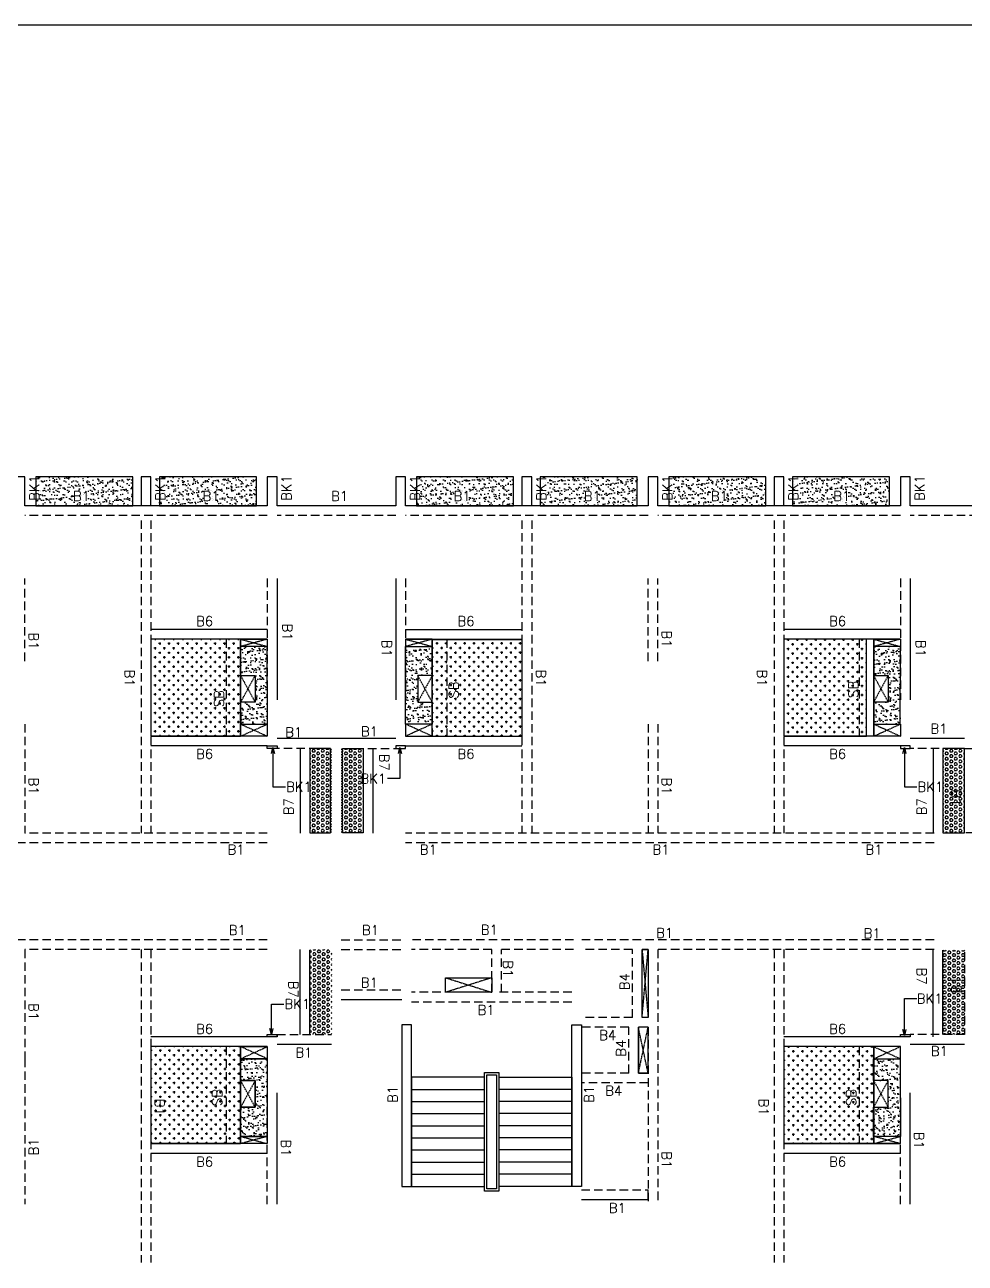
# Model space of a CAD drawing. Header units: millimetres. Extents: x 1078357 to 1340092, y -4684019 to -4550360.
# Drawn here: x 1119075 to 1138463, y -4639094 to -4613562 of the extents above; entities that cross this region are included whole.
import ezdxf

# ---------------------------------------------------------------- set-up
doc = ezdxf.new("R2010")
doc.units = ezdxf.units.MM
for name, pattern in [('CONTINOUS', [0]), ('HIDDEN', [0.375, 0.25, -0.125]), ('New Retail block$0$CONTINOUS', [0])]:
    doc.linetypes.add(name, pattern=pattern)
doc.layers.get('0').update_dxf_attribs({"lineweight": 0})
doc.layers.add('Beam-Slab-boundary', color=3, linetype='Continuous', lineweight=30)
doc.layers.add('HATCH', color=8, linetype='Continuous', lineweight=30)
for name, color, linetype in [('DROP SLAB', 8, 'Continuous'), ('S-BEAM', 3, 'Continuous'), ('S-BEAM-IDEN', 6, 'Continuous'), ('S-CUTOUT', 8, 'Continuous'), ('S-SLAB-PROJECTION', 2, 'New Retail block$0$CONTINOUS'), ('S-SLAB-STOP', 8, 'New Retail block$0$CONTINOUS'), ('S-STAIR', 21, 'Continuous')]:
    doc.layers.add(name, color=color, linetype=linetype)
doc.styles.add('Roman', font='romans')
doc.styles.add('ROMANS', font='romans.shx', dxfattribs={"width": 0.85})
doc.dimstyles.new('HARESH', dxfattribs={"dimtxt": 150, "dimasz": 75, "dimexe": 0, "dimexo": 0, "dimgap": 25, "dimtad": 1, "dimdec": 0, "dimdsep": 46, "dimtxsty": 'Roman', "dimblk": 'OBLIQUE', "dimcen": 225, "dimdle": 25, "dimclrd": 2, "dimclre": 2, "dimclrt": 7, "dimadec": 8, "dimazin": 1, "dimtfac": 1, "dimtdec": 0, "dimtmove": 0, "dimatfit": 0, "dimfxl": 1, "dimlwd": -1, "dimlwe": -1, "dimarcsym": 0})
pattern_1 = [(180, (1116375.597, -4441473.584), (-7e-15, -54.992613), [31.75, -63.5]), (300, (1116375.597, -4441473.584), (47.625, 27.496307), [31.75, -63.5]), (240, (1116343.847, -4441473.584), (47.625, -27.496307), [31.75, -63.5])]
pattern_2 = [(180.03079016, (-3247966.01, 14098247.01), (-95.1987999, -95.3011726), [47.625, -142.875]), (270.03079016, (-3247989.84, 14098270.81), (95.3011726, -95.1987999), [47.625, -142.875])]

# ---------------------------------------------------------------- blocks, each defined once
blk = doc.blocks.new('_Oblique')
at = {"color": 0, "linetype": 'ByBlock', "lineweight": -2}
blk.add_line((-0.5, -0.5), (0.5, 0.5), dxfattribs=at)

msp = doc.modelspace()

# ---------------------------------------------------------------- hatches: boundary and pattern name
at = {"layer": 'DROP SLAB'}
h = msp.add_hatch(dxfattribs=at)
h.set_pattern_fill('CROSS', color=8, scale=15, angle=179.96921)
h.set_pattern_definition(pattern_2)
h.paths.add_polyline_path([(1123525.4, -4626228.8), (1121675.4, -4626228.8), (1121675.4, -4628228.6), (1123525.4, -4628228.6)])
h = msp.add_hatch(dxfattribs=at)
h.set_pattern_fill('CROSS', color=8, scale=15, angle=0.03079)
h.set_pattern_definition(pattern_2)
h.paths.add_polyline_path([(1127475.4, -4626231.4), (1129325.4, -4626231.4), (1129325.4, -4628231.2), (1127475.4, -4628231.2)])
h = msp.add_hatch(dxfattribs=at)
h.set_pattern_fill('CROSS', color=8, scale=15, angle=0.03079)
h.set_pattern_definition([(180.03079016, (-2150741.29, 9414227.82), (-95.1987999, -95.3011726), [47.625, -142.875]), (270.03079016, (-2150765.12, 9414251.62), (95.3011726, -95.1987999), [47.625, -142.875])])
h.paths.add_polyline_path([(1136425.4, -4626228.9), (1134725.4, -4626228.9), (1134725.4, -4628228.7), (1136425.4, -4628228.7)])
h = msp.add_hatch(dxfattribs=at)
h.set_pattern_fill('CROSS', color=8, scale=15, angle=0.03079)
h.set_pattern_definition([(180.03079016, (-12025763.74, 51570400.51), (-95.19879988, -95.30117261), [47.625, -142.875]), (270.03079016, (-12025787.56, 51570424.305), (95.30117261, -95.19879988), [47.625, -142.875])])
h.paths.add_polyline_path([(1123525.4, -4634628.6), (1121675.4, -4634628.6), (1121675.4, -4636628.4), (1123525.4, -4636628.4)])
h = msp.add_hatch(dxfattribs=at)
h.set_pattern_fill('CROSS', color=8, scale=15, angle=0.03079)
h.set_pattern_definition([(180.03079016, (-10928539.02, 46886381.32), (-95.19879988, -95.30117261), [47.625, -142.875]), (270.03079016, (-10928562.85, 46886405.12), (95.30117261, -95.19879988), [47.625, -142.875])])
h.paths.add_polyline_path([(1136575.4, -4634628.5), (1134725.4, -4634628.5), (1134725.4, -4636628.3), (1136575.4, -4636628.3)])
at = {"layer": 'HATCH'}
h = msp.add_hatch(dxfattribs=at)
h.set_pattern_fill('AR-SAND', color=8, scale=3, angle=179.97015)
h.set_pattern_definition([(37.4701541, (-1718708.12, 9364091.66), (-4.7236114, 146.8264517), [0, -115.824, 0, -129.54, 0, -123.825]), (7.4701541, (-1718708.12, 9364091.66), (134.9689868, 214.9772528), [0, -62.484, 0, -104.394, 0, -40.005]), (327.4701541, (-1718801.84, 9364091.71), (237.2979035, 0.3075449), [0, -38.1, 0, -137.16, 0, -179.07]), (317.4701541, (-1718801.84, 9364091.7), (229.1017424, 66.759465), [0, -19.05, 0, -89.916, 0, -102.87])])
h.paths.add_polyline_path([(1121300.4, -4622878.6), (1119300.4, -4622878.6), (1119300.4, -4623478.6), (1121300.4, -4623478.6)])
h = msp.add_hatch(dxfattribs=at)
h.set_pattern_fill('AR-SAND', color=8, scale=3, angle=179.97015)
h.set_pattern_definition([(37.4701541, (-1721258.12, 9364091.66), (-4.7236114, 146.8264517), [0, -115.824, 0, -129.54, 0, -123.825]), (7.4701541, (-1721258.12, 9364091.66), (134.9689868, 214.9772528), [0, -62.484, 0, -104.394, 0, -40.005]), (327.4701541, (-1721351.84, 9364091.71), (237.2979035, 0.3075449), [0, -38.1, 0, -137.16, 0, -179.07]), (317.4701541, (-1721351.84, 9364091.7), (229.1017424, 66.759465), [0, -19.05, 0, -89.916, 0, -102.87])])
h.paths.add_polyline_path([(1123850.4, -4622878.6), (1121850.4, -4622878.6), (1121850.4, -4623478.6), (1123850.4, -4623478.6)])
h = msp.add_hatch(dxfattribs=at)
h.set_pattern_fill('AR-SAND', color=8, scale=3, angle=179.97015)
h.set_pattern_definition([(37.4701541, (-1726558.12, 9364091.66), (-4.7236114, 146.8264517), [0, -115.824, 0, -129.54, 0, -123.825]), (7.4701541, (-1726558.12, 9364091.66), (134.9689868, 214.9772528), [0, -62.484, 0, -104.394, 0, -40.005]), (327.4701541, (-1726651.84, 9364091.71), (237.2979035, 0.3075449), [0, -38.1, 0, -137.16, 0, -179.07]), (317.4701541, (-1726651.84, 9364091.7), (229.1017424, 66.759465), [0, -19.05, 0, -89.916, 0, -102.87])])
h.paths.add_polyline_path([(1129150.4, -4622878.6), (1127150.4, -4622878.6), (1127150.4, -4623478.6), (1129150.4, -4623478.6)])
h = msp.add_hatch(dxfattribs=at)
h.set_pattern_fill('AR-SAND', color=8, scale=3, angle=179.97015)
h.set_pattern_definition([(37.4701541, (-1729108.12, 9364091.66), (-4.7236114, 146.8264517), [0, -115.824, 0, -129.54, 0, -123.825]), (7.4701541, (-1729108.12, 9364091.66), (134.9689868, 214.9772528), [0, -62.484, 0, -104.394, 0, -40.005]), (327.4701541, (-1729201.84, 9364091.71), (237.2979035, 0.3075449), [0, -38.1, 0, -137.16, 0, -179.07]), (317.4701541, (-1729201.84, 9364091.7), (229.1017424, 66.759465), [0, -19.05, 0, -89.916, 0, -102.87])])
h.paths.add_polyline_path([(1131700.4, -4622878.6), (1129700.4, -4622878.6), (1129700.4, -4623478.6), (1131700.4, -4623478.6)])
h = msp.add_hatch(dxfattribs=at)
h.set_pattern_fill('AR-SAND', color=8, scale=3, angle=179.97015)
h.set_pattern_definition([(37.4701541, (-1731758.12, 9364091.66), (-4.7236114, 146.8264517), [0, -115.824, 0, -129.54, 0, -123.825]), (7.4701541, (-1731758.12, 9364091.66), (134.9689868, 214.9772528), [0, -62.484, 0, -104.394, 0, -40.005]), (327.4701541, (-1731851.84, 9364091.71), (237.2979035, 0.3075449), [0, -38.1, 0, -137.16, 0, -179.07]), (317.4701541, (-1731851.84, 9364091.7), (229.1017424, 66.759465), [0, -19.05, 0, -89.916, 0, -102.87])])
h.paths.add_polyline_path([(1134350.4, -4622878.6), (1132350.4, -4622878.6), (1132350.4, -4623478.6), (1134350.4, -4623478.6)])
h = msp.add_hatch(dxfattribs=at)
h.set_pattern_fill('AR-SAND', color=8, scale=3, angle=179.97015)
h.set_pattern_definition([(37.4701541, (-1734308.12, 9364091.66), (-4.7236114, 146.8264517), [0, -115.824, 0, -129.54, 0, -123.825]), (7.4701541, (-1734308.12, 9364091.66), (134.9689868, 214.9772528), [0, -62.484, 0, -104.394, 0, -40.005]), (327.4701541, (-1734401.84, 9364091.71), (237.2979035, 0.3075449), [0, -38.1, 0, -137.16, 0, -179.07]), (317.4701541, (-1734401.84, 9364091.7), (229.1017424, 66.759465), [0, -19.05, 0, -89.916, 0, -102.87])])
h.paths.add_polyline_path([(1136900.4, -4622878.6), (1134900.4, -4622878.6), (1134900.4, -4623478.6), (1136900.4, -4623478.6)])
h = msp.add_hatch(dxfattribs=at)
h.set_pattern_fill('AR-SAND', color=8, scale=3, angle=0.02985)
h.set_pattern_definition([(37.47015413, (-3907972.55, 18732166.91), (-4.72361136, 146.8264517), [0, -115.824, 0, -129.54, 0, -123.825]), (7.4701541, (-3907972.55, 18732166.91), (134.9689868, 214.9772528), [0, -62.484, 0, -104.394, 0, -40.005]), (327.4701541, (-3908066.28, 18732166.96), (237.2979035, 0.3075449), [0, -38.1, 0, -137.16, 0, -179.07]), (317.4701541, (-3908066.28, 18732166.96), (229.1017424, 66.759465), [0, -19.05, 0, -89.916, 0, -102.87])])
h.paths.add_polyline_path([(1124075.4, -4626378.6), (1123525.4, -4626378.6), (1123525.5, -4626978.6), (1123825.5, -4626978.6), (1123825.5, -4627528.6), (1123525.4, -4627528.6), (1123532.9, -4627978.6), (1124079.2, -4627978.6)])
h = msp.add_hatch(dxfattribs=at)
h.set_pattern_fill('AR-SAND', color=8, scale=3, angle=179.97015)
h.set_pattern_definition([(37.47015413, (-3907957.55, 18732130.03), (-4.72361136, 146.8264517), [0, -115.824, 0, -129.54, 0, -123.825]), (7.4701541, (-3907957.55, 18732130.03), (134.9689868, 214.9772528), [0, -62.484, 0, -104.394, 0, -40.005]), (327.4701541, (-3908051.28, 18732130.08), (237.2979035, 0.3075449), [0, -38.1, 0, -137.16, 0, -179.07]), (317.4701541, (-3908051.28, 18732130.08), (229.1017424, 66.759465), [0, -19.05, 0, -89.916, 0, -102.87])])
h.paths.add_polyline_path([(1126925.4, -4626378.6), (1127475.4, -4626378.6), (1127475.4, -4626978.6), (1127175.4, -4626978.6), (1127175.4, -4627528.6), (1127475.4, -4627528.5), (1127475.4, -4627978.6), (1126925.4, -4627978.6)])
h = msp.add_hatch(dxfattribs=at)
h.set_pattern_fill('AR-SAND', color=8, scale=3, angle=0.02985)
h.set_pattern_definition([(37.47015413, (-3894908.16, 18732130.03), (-4.72361136, 146.8264517), [0, -115.824, 0, -129.54, 0, -123.825]), (7.4701541, (-3894908.16, 18732130.03), (134.9689868, 214.9772528), [0, -62.484, 0, -104.394, 0, -40.005]), (327.4701541, (-3895001.89, 18732130.08), (237.2979035, 0.3075449), [0, -38.1, 0, -137.16, 0, -179.07]), (317.4701541, (-3895001.89, 18732130.08), (229.1017424, 66.759465), [0, -19.05, 0, -89.916, 0, -102.87])])
h.paths.add_polyline_path([(1137124.9, -4626378.6), (1136574.9, -4626378.6), (1136574.9, -4626978.6), (1136874.8, -4626978.6), (1136874.8, -4627528.6), (1136574.9, -4627528.5), (1136574.9, -4627978.6), (1137124.8, -4627978.6)])
at = {"layer": 'HATCH', "ltscale": 1000}
h = msp.add_hatch(dxfattribs=at)
h.set_pattern_fill('HEX', color=8, scale=10, angle=180)
h.set_pattern_definition(pattern_1)
h.paths.add_polyline_path([(1125400.4, -4630217.9), (1124950.4, -4630217.9), (1124950.4, -4628478.6), (1125400.4, -4628478.6)])
h = msp.add_hatch(dxfattribs=at)
h.set_pattern_fill('HEX', color=8, scale=10, angle=180)
h.set_pattern_definition(pattern_1)
h.paths.add_polyline_path([(1125600.8, -4630217.9), (1126050.8, -4630217.9), (1126050.8, -4628478.6), (1125600.8, -4628478.6)])
h = msp.add_hatch(dxfattribs=at)
h.set_pattern_fill('HEX', color=8, scale=10, angle=180)
h.set_pattern_definition(pattern_1)
h.paths.add_polyline_path([(1138450.6, -4630218), (1138000.6, -4630218), (1138000.6, -4628483.6), (1138450.6, -4628483.6)])
h = msp.add_hatch(dxfattribs=at)
h.set_pattern_fill('HEX', color=8, scale=10, angle=180)
h.set_pattern_definition([(180, (-1078073.835, 4926564.79), (-7e-15, -54.99261315), [31.75, -63.5]), (300, (-1078073.835, 4926564.79), (47.625, 27.49630658), [31.75, -63.5]), (240, (-1078105.585, 4926564.79), (47.625, -27.49630658), [31.75, -63.5])])
h.paths.add_polyline_path([(1125400.2, -4634378.6), (1124950.2, -4634378.6), (1124950.6, -4632628.6), (1125400.6, -4632628.6)])
h = msp.add_hatch(dxfattribs=at)
h.set_pattern_fill('HEX', color=8, scale=10, angle=180)
h.set_pattern_definition([(180, (19150.88, 242545.603), (-7e-15, -54.99261315), [31.75, -63.5]), (300, (19150.88, 242545.603), (47.625, 27.4963066), [31.75, -63.5]), (240, (19119.13, 242545.603), (47.625, -27.4963066), [31.75, -63.5])])
h.paths.add_polyline_path([(1138450.6, -4632639.2), (1138000.6, -4632639.2), (1138000.2, -4634378.6), (1138450.2, -4634378.6)])
at = {"layer": 'HATCH'}
h = msp.add_hatch(dxfattribs=at)
h.set_pattern_fill('AR-SAND', color=8, scale=3, angle=359.97015)
h.set_pattern_definition([(37.47015413, (-3898307.76, 18732130.03), (-4.72361136, 146.8264517), [0, -115.824, 0, -129.54, 0, -123.825]), (7.4701541, (-3898307.76, 18732130.03), (134.9689868, 214.9772528), [0, -62.484, 0, -104.394, 0, -40.005]), (327.4701541, (-3898401.49, 18732130.08), (237.2979035, 0.3075449), [0, -38.1, 0, -137.16, 0, -179.07]), (317.4701541, (-3898401.49, 18732130.08), (229.1017424, 66.759465), [0, -19.05, 0, -89.916, 0, -102.87])])
h.paths.add_polyline_path([(1124075.4, -4636478.6), (1123525.4, -4636478.6), (1123525.4, -4635878.5), (1123825.4, -4635878.5), (1123825.4, -4635328.6), (1123525.4, -4635328.6), (1123525.4, -4634878.6), (1124075.4, -4634878.6)])
h = msp.add_hatch(dxfattribs=at)
h.set_pattern_fill('AR-SAND', color=8, scale=3, angle=359.97015)
h.set_pattern_definition([(37.47015413, (-5055218.41, 23640096.94), (-4.72361136, 146.8264517), [0, -115.824, 0, -129.54, 0, -123.825]), (7.4701541, (-5055218.41, 23640096.94), (134.9689868, 214.9772528), [0, -62.484, 0, -104.394, 0, -40.005]), (327.47015413, (-5055312.14, 23640096.99), (237.29790347, 0.3075449), [0, -38.1, 0, -137.16, 0, -179.07]), (317.4701541, (-5055312.14, 23640097), (229.1017424, 66.759465), [0, -19.05, 0, -89.916, 0, -102.87])])
h.paths.add_polyline_path([(1137124.9, -4636478.6), (1136574.9, -4636478.6), (1136574.9, -4635878.5), (1136874.8, -4635878.5), (1136874.8, -4635328.6), (1136574.9, -4635328.6), (1136574.9, -4634878.6), (1137124.8, -4634878.6)])

# ---------------------------------------------------------------- linework, layer by layer
at = {"layer": 'Beam-Slab-boundary', "ltscale": 700, "elevation": 0}
msp.add_lwpolyline([(1107925.5, -4613561.6), (1209312.4, -4613561.6), (1209312.4, -4653484.2), (1107925.5, -4653484.2)], close=True, dxfattribs=at)
at = {"layer": 'S-BEAM', "linetype": 'CONTINOUS', "ltscale": 700}
for p, q in [((1119075.4, -4622878.6, 0), (1118875.4, -4622878.6, 0)), ((1119075.4, -4623478.6, 0), (1119075.4, -4622878.6, 0)), ((1121675.4, -4622878.6, 0), (1121475.4, -4622878.6, 0)), ((1121475.4, -4622878.6, 0), (1121475.4, -4623478.6, 0)), ((1121675.4, -4623478.6, 0), (1121675.4, -4622878.6, 0)), ((1124275.4, -4622878.5, 0), (1124075.4, -4622878.5, 0)), ((1124075.4, -4622878.5, 0), (1124075.4, -4623478.5, 0)), ((1124275.4, -4623478.5, 0), (1124275.4, -4622878.5, 0)), ((1126925.4, -4622878.6, 0), (1126725.4, -4622878.6, 0)), ((1126725.4, -4622878.6, 0), (1126725.4, -4623478.6, 0)), ((1126925.4, -4623478.6, 0), (1126925.4, -4622878.6, 0)), ((1129525.4, -4622878.6, 0), (1129325.4, -4622878.6, 0)), ((1129325.4, -4622878.6, 0), (1129325.4, -4623478.6, 0)), ((1129525.4, -4623478.6, 0), (1129525.4, -4622878.6, 0)), ((1132125.4, -4622878.5, 0), (1131925.4, -4622878.5, 0)), ((1131925.4, -4622878.5, 0), (1131925.4, -4623478.5, 0)), ((1132125.4, -4623478.5, 0), (1132125.4, -4622878.5, 0)), ((1134725.4, -4622878.6, 0), (1134525.4, -4622878.6, 0)), ((1134525.4, -4622878.6, 0), (1134525.4, -4623478.6, 0)), ((1134725.4, -4623478.6, 0), (1134725.4, -4622878.6, 0)), ((1137325.4, -4622878.5, 0), (1137125.4, -4622878.5, 0)), ((1137125.4, -4622878.5, 0), (1137125.4, -4623478.5, 0)), ((1137325.4, -4623478.5, 0), (1137325.4, -4622878.5, 0)), ((1124075.4, -4623478.6, 0), (1119075.4, -4623478.6, 0)), ((1126725.3, -4623478.5, 50), (1124275.6, -4623478.5, 0)), ((1131925.4, -4623478.6, 0), (1126925.4, -4623478.6, 0)), ((1137125.4, -4623478.6, 0), (1132125.4, -4623478.6, 0)), ((1139775.6, -4623478.6, 0), (1137326, -4623478.6, -50)), ((1124275.4, -4624978.5, 0), (1124275.4, -4627478.6, 0)), ((1126725.4, -4624978.5, 0), (1126725.4, -4627478.6, 0)), ((1137325.4, -4624978.5, 0), (1137325.4, -4627478.6, 0)), ((1126725.4, -4628278.6, 0), (1124275.4, -4628278.6, 0)), ((1124950.3, -4628278.6, 0), (1124275.4, -4628278.6, 0)), ((1138450.4, -4628278.6, 0), (1137325.4, -4628278.6, 0)), ((1124275.4, -4634578.6, 0), (1125400.6, -4634578.6, 0)), ((1137325.4, -4634578.4, 0), (1138450.6, -4634578.6, 0)), ((1124275.4, -4637878.6, 0), (1124275.4, -4635578.5, 0)), ((1137325.4, -4637878.6, 0), (1137325.4, -4635578.5, 0)), ((1131925.4, -4637778.5, 0), (1131925.4, -4637578.5, 0)), ((1130550.4, -4637778.5, 0), (1131925.4, -4637778.5, 0))]:
    msp.add_line(p, q, dxfattribs=at)
at = {"layer": 'S-BEAM', "linetype": 'HIDDEN', "ltscale": 700}
for p, q in [((1124075.4, -4623678.6, 0), (1119075.4, -4623678.6, 0)), ((1121475.4, -4623778.6, 0), (1121475.4, -4630228.5, 0)), ((1121675.4, -4623778.6, 0), (1121675.4, -4630228.5, 0)), ((1126725.3, -4623678.5, 50), (1124275.6, -4623678.5, 0)), ((1131925.4, -4623678.6, 0), (1126925.4, -4623678.6, 0)), ((1129325.4, -4623778.6, 0), (1129325.4, -4630228.5, 0)), ((1129525.4, -4623778.6, 0), (1129525.4, -4630228.5, 0)), ((1137125.4, -4623678.6, 0), (1132125.4, -4623678.6, 0)), ((1134525.4, -4623778.6, 0), (1134525.4, -4630228.5, 0)), ((1134725.4, -4623778.6, 0), (1134725.4, -4630228.5, 0)), ((1139775.6, -4623678.6, 0), (1137326, -4623678.6, -50)), ((1119075.4, -4626678.5, 0), (1119075.4, -4624978.5, 0)), ((1124075.4, -4624978.5, 0), (1124075.4, -4627478.6, 0)), ((1126925.4, -4624978.5, 0), (1126925.4, -4627478.6, 0)), ((1131925.4, -4626678.5, 0), (1131925.4, -4624978.5, 0)), ((1132125.4, -4626678.5, 0), (1132125.4, -4624978.5, 0)), ((1137125.4, -4624978.5, 0), (1137125.4, -4627478.6, 0)), ((1123225.4, -4626228.8, 0), (1123225.4, -4628228.6, 0)), ((1127475.3, -4626228.8, 0), (1127475.3, -4628228.6, 0)), ((1127775.3, -4626228.8, 0), (1127775.3, -4628228.6, 0)), ((1136275.2, -4626228.9, 0), (1136275.2, -4628228.7, 0)), ((1119075.4, -4627978.6, 0), (1119075.4, -4630228.5, 0)), ((1131925.4, -4627978.6, 0), (1131925.4, -4630228.5, 0)), ((1132125.4, -4627978.6, 0), (1132125.4, -4630228.5, 0)), ((1125375.6, -4628478.6, 0), (1124275.4, -4628478.6, 0)), ((1125625.6, -4628478.6, 0), (1126725.4, -4628478.6, 0)), ((1138450.6, -4628478.6, 0), (1137325.4, -4628478.6, 0)), ((1124075.4, -4630428.5, 0), (1116475.4, -4630428.6, 0)), ((1124075.4, -4630228.5, 0), (1119075.4, -4630228.5, 0)), ((1137819.2, -4630228.5, 0), (1126925.4, -4630228.5, 0)), ((1137819.2, -4630428.5, 0), (1126925.4, -4630428.5, 0)), ((1124075.4, -4632428.6, 0), (1116525.4, -4632428.6, 0)), ((1125600.3, -4632428.5, 0), (1126850.4, -4632428.5, 0)), ((1130390.4, -4632428.5, 0), (1127050.4, -4632428.5, 0)), ((1137819.2, -4632428.6, 0), (1130550.4, -4632428.6, 0)), ((1124075.4, -4632628.6, 0), (1119075.4, -4632628.6, 0)), ((1119075.4, -4632628.6, 0), (1119075.4, -4634878.5, 0)), ((1121475.4, -4632628.6, 0), (1121475.4, -4639078.5, 0)), ((1121675.4, -4632628.6, 0), (1121675.4, -4639078.5, 0)), ((1125600.3, -4632628.5, 0), (1126850.4, -4632628.5, 0)), ((1128700.4, -4632628.5, 0), (1127050.4, -4632628.5, 0)), ((1128700.4, -4633508.6, 0), (1128700.4, -4632628.5, 0)), ((1130390.4, -4632628.5, 0), (1128850.4, -4632628.5, 0)), ((1128900.4, -4633508.6, 0), (1128900.4, -4632628.5, 0)), ((1131600.4, -4632628.6, 0), (1130550.4, -4632628.6, 0)), ((1131600.4, -4634028.5, 0), (1131600.4, -4632628.6, 0)), ((1131925.4, -4632628.6, 0), (1131800.4, -4632628.6, 0)), ((1131925.4, -4632628.6, 0), (1131925.4, -4634028.5, 0)), ((1137819.2, -4632628.6, 0), (1132125.4, -4632628.6, 0)), ((1132125.4, -4632628.6, 0), (1132125.4, -4637878.6, 0)), ((1134525.4, -4632628.6, 0), (1134525.4, -4639078.5, 0)), ((1134725.4, -4632628.6, 0), (1134725.4, -4639078.5, 0)), ((1125600.3, -4633458.6, 0), (1126850.4, -4633458.6, 0)), ((1128700.4, -4633508.6, 0), (1127050.4, -4633508.6, 0)), ((1130350.4, -4633508.6, 0), (1128850.4, -4633508.6, 0)), ((1130350.4, -4633708.6, 0), (1127050.4, -4633708.6, 0)), ((1131600.4, -4634028.5, 0), (1130550.4, -4634028.5, 0)), ((1131925.4, -4634028.5, 0), (1131800.4, -4634028.5, 0)), ((1131525.4, -4634228.5, 0), (1130550.4, -4634228.5, 0)), ((1131525.4, -4635173.5, 0), (1131525.4, -4634228.5, 0)), ((1131925.4, -4634228.5, 0), (1131925.4, -4637878.6, 0)), ((1124275.4, -4634378.6, 0), (1125400.6, -4634378.6, 0)), ((1138450.6, -4634378.4, 0), (1137325.4, -4634378.4, 0)), ((1123225.4, -4634628.6, 0), (1123225.4, -4636628.4, 0)), ((1136275.4, -4634628.5, 0), (1136275.4, -4636628.3, 0)), ((1119075.4, -4634878.5, 0), (1119075.4, -4637878.6, 0)), ((1131525.4, -4635173.5, 0), (1130550.4, -4635173.5, 0)), ((1131925.4, -4635373.5, 0), (1130550.4, -4635373.5, 0)), ((1124075.4, -4637878.6, 0), (1124075.4, -4635578.5, 0)), ((1137125.4, -4637878.6, 0), (1137125.4, -4635578.5, 0)), ((1130550.4, -4637578.5, 0), (1131925.4, -4637578.5, 0))]:
    msp.add_line(p, q, dxfattribs=at)
at = {"layer": 'S-BEAM', "ltscale": 700}
for p, q in [((1124075.5, -4626028.8, 0), (1121675.5, -4626028.8, 0)), ((1126925.4, -4626028.8, 0), (1129325.4, -4626028.8, 0)), ((1137125.4, -4626028.9, 0), (1134725.4, -4626028.9, 0)), ((1124075.3, -4628428.6, 0), (1121675.5, -4628428.6, 0)), ((1124750.3, -4628478.6, 0), (1124750.3, -4630228.6, 0)), ((1126250.6, -4628478.6, 0), (1126250.5, -4630228.6, 0)), ((1126925.6, -4628428.6, 0), (1129325.4, -4628428.6, 0)), ((1137125.2, -4628428.7, 0), (1134725.4, -4628428.7, 0)), ((1137800.3, -4628478.6, 0), (1137800.3, -4630228.6, 0)), ((1124750.3, -4634378.6, 0), (1124750.3, -4632628.6, 0)), ((1137800.3, -4634428.6, 0), (1137800.3, -4632628.6, 0)), ((1124075.3, -4634428.6, 0), (1121675.5, -4634428.6, 0)), ((1137125.2, -4634428.5, 0), (1134725.4, -4634428.5, 0)), ((1124075.5, -4636828.4, 0), (1121675.5, -4636828.4, 0)), ((1137125.4, -4636828.3, 0), (1134725.4, -4636828.3, 0))]:
    msp.add_line(p, q, dxfattribs=at)
at = {"layer": 'S-BEAM', "linetype": 'Continuous', "ltscale": 700}
for p, q in [((1124075.5, -4626228.8, 0), (1121675.5, -4626228.8, 0)), ((1126925.4, -4626228.8, 0), (1129325.4, -4626228.8, 0)), ((1137125.4, -4626228.9, 0), (1134725.4, -4626228.9, 0)), ((1124075.3, -4628228.6, 0), (1121675.5, -4628228.6, 0)), ((1126925.6, -4628228.6, 0), (1129325.4, -4628228.6, 0)), ((1137125.2, -4628228.7, 0), (1134725.4, -4628228.7, 0)), ((1124950.3, -4628478.6, 0), (1124950.3, -4630217.9, 0)), ((1126050.6, -4628478.6, 0), (1126050.5, -4630217.9, 0)), ((1138000.3, -4628478.6, 0), (1138000.3, -4630218, 0)), ((1124950.3, -4634378.6, 0), (1124950.3, -4632639.2, 0)), ((1131800.4, -4634028.5, 0), (1131800.4, -4632628.6, 0)), ((1138000.3, -4634378.6, 0), (1138000.3, -4632639.2, 0)), ((1125600.3, -4633658.6, 0), (1126850.4, -4633658.6, 0)), ((1131925.4, -4634228.5, 0), (1131725.4, -4634228.5, 0)), ((1131725.4, -4635173.5, 0), (1131725.4, -4634228.5, 0)), ((1124275.4, -4634428.4, 0), (1124275.4, -4634378.4, 0)), ((1124075.3, -4634628.6, 0), (1121675.5, -4634628.6, 0)), ((1123525.4, -4636628.4, 0), (1123525.4, -4634628.6, 0)), ((1137125.2, -4634628.5, 0), (1134725.4, -4634628.5, 0)), ((1131925.4, -4635173.5, 0), (1131725.4, -4635173.5, 0)), ((1124075.5, -4636628.4, 0), (1121675.5, -4636628.4, 0)), ((1137125.4, -4636628.3, 0), (1134725.4, -4636628.3, 0))]:
    msp.add_line(p, q, dxfattribs=at)
at = {"layer": 'S-BEAM', "linetype": 'ByBlock', "ltscale": 700}
for p, q in [((1123525.4, -4626228.8, 0), (1123525.4, -4628228.6, 0)), ((1136575.2, -4626228.9, 0), (1136575.2, -4628228.7, 0)), ((1123525.4, -4634628.6, 0), (1123525.4, -4636628.4, 0)), ((1136575.4, -4634628.5, 0), (1136575.4, -4636628.3, 0))]:
    msp.add_line(p, q, dxfattribs=at)
at = {"layer": 'S-BEAM', "linetype": 'Continuous', "ltscale": 700, "elevation": 0}
for points in [[(1124075.4, -4628428.6), (1124275.4, -4628428.6), (1124275.4, -4628478.8), (1124075.4, -4628478.8)], [(1126925.5, -4628428.6), (1126725.5, -4628428.6), (1126725.5, -4628478.8), (1126925.5, -4628478.8)], [(1137325.4, -4628428.6), (1137125.4, -4628428.6), (1137125.4, -4628478.8), (1137325.4, -4628478.8)], [(1127050.6, -4634178.6), (1126850.6, -4634178.6), (1126850.6, -4637508.6), (1127050.6, -4637508.6)], [(1130350.6, -4634178.6), (1130550.6, -4634178.6), (1130550.6, -4637508.6), (1130350.6, -4637508.6)], [(1124275.4, -4634428.4), (1124075.4, -4634428.4), (1124075.4, -4634378.2), (1124275.4, -4634378.2)], [(1137325.4, -4634428.6), (1137125.4, -4634428.6), (1137125.4, -4634378.4), (1137325.4, -4634378.4)]]:
    msp.add_lwpolyline(points, close=True, dxfattribs=at)
at = {"layer": 'S-BEAM', "linetype": 'HIDDEN', "ltscale": 700, "elevation": 0}
msp.add_lwpolyline([(1138450.5, -4628478.8), (1138650.5, -4628478.8), (1138650.5, -4630220.3), (1138450.5, -4630220.3)], close=True, dxfattribs=at)
msp.add_lwpolyline([(1138450.6, -4632678.6), (1138450.5, -4632678.6), (1138450.5, -4634378.4), (1138450.6, -4634378.4)], dxfattribs=at)
at = {"layer": 'S-CUTOUT', "linetype": 'HIDDEN', "ltscale": 50}
for p, q in [((1123525.4, -4626228.8, 0), (1124075.4, -4626378.5, 0)), ((1124075.5, -4626228.8, 0), (1123525.4, -4626378.6, 0)), ((1126925.4, -4626228.6, 0), (1127475.4, -4626378.6, 0)), ((1127474.6, -4626228.8, 0), (1126925.4, -4626378.6, 0)), ((1137125.2, -4626228.7, 0), (1136575.2, -4626378.7, 0)), ((1136576, -4626228.9, 0), (1137125.2, -4626378.7, 0)), ((1123525.4, -4626978.6, 0), (1123825.5, -4627528.6, 0)), ((1123525.4, -4627528.6, 0), (1123825.5, -4626978.6, 0)), ((1127475.5, -4626978.6, 0), (1127175.4, -4627528.6, 0)), ((1127475.5, -4627528.6, 0), (1127175.4, -4626978.6, 0)), ((1136575.4, -4626978.6, 0), (1136875.5, -4627528.6, 0)), ((1136575.4, -4627528.6, 0), (1136875.5, -4626978.6, 0)), ((1123525.4, -4627978.6, 0), (1124075.3, -4628228.6, 0)), ((1123525.4, -4628228.6, 0), (1124075.4, -4627978.6, 0)), ((1127475.4, -4628228.6, 0), (1126925.4, -4627978.6, 0)), ((1127475.4, -4627978.6, 0), (1126925.6, -4628228.6, 0)), ((1136575.6, -4627978.7, 0), (1137125.4, -4628228.7, 0)), ((1136575.6, -4628228.7, 0), (1137125.6, -4627978.7, 0)), ((1131800.4, -4634028.5, 0), (1131925.4, -4632628.5, 0)), ((1131800.4, -4632628.5, 0), (1131925.4, -4634028.5, 0)), ((1127750.4, -4633208.5, 0), (1128700.4, -4633508.5, 0)), ((1128700.4, -4633208.5, 0), (1127750.4, -4633508.5, 0)), ((1131725.4, -4635173.5, 0), (1131925.4, -4634228.6, 0)), ((1131925.4, -4635173.5, 0), (1131725.4, -4634228.6, 0)), ((1124075.4, -4634878.6, 0), (1123525.4, -4634628.6, 0)), ((1123525.4, -4634878.6, 0), (1124075.2, -4634628.6, 0)), ((1136575.6, -4634878.5, 0), (1137125.4, -4634628.5, 0)), ((1136575.6, -4634628.5, 0), (1137125.6, -4634878.5, 0)), ((1123825.4, -4635878.6, 0), (1123525.4, -4635328.6, 0)), ((1123825.4, -4635328.6, 0), (1123525.4, -4635878.5, 0)), ((1136575.4, -4635878.6, 0), (1136875.5, -4635328.6, 0)), ((1136575.4, -4635328.6, 0), (1136875.5, -4635878.6, 0)), ((1124075.4, -4636478.6, 0), (1123525.4, -4636628.4, 0)), ((1123525.4, -4636478.6, 0), (1124074.5, -4636628.4, 0)), ((1137125.2, -4636628.5, 0), (1136575.2, -4636478.5, 0)), ((1136576, -4636628.3, 0), (1137125.2, -4636478.5, 0))]:
    msp.add_line(p, q, dxfattribs=at)
at = {"layer": 'S-CUTOUT', "linetype": 'CONTINOUS', "ltscale": 500, "elevation": 0}
for points in [[(1123525.4, -4626228.8), (1124075.4, -4626228.8), (1124075.4, -4626378.6), (1123525.4, -4626378.6)], [(1127475.4, -4626228.8), (1126925.4, -4626228.8), (1126925.4, -4626378.6), (1127475.4, -4626378.6)], [(1136575.2, -4626228.9), (1137125.2, -4626228.9), (1137125.2, -4626378.7), (1136575.2, -4626378.7)], [(1123525.5, -4626978.6), (1123825.5, -4626978.6), (1123825.5, -4627528.6), (1123525.5, -4627528.6)], [(1127475.4, -4626978.6), (1127175.4, -4626978.6), (1127175.4, -4627528.6), (1127475.4, -4627528.6)], [(1136575.5, -4626978.6), (1136875.5, -4626978.6), (1136875.5, -4627528.6), (1136575.5, -4627528.6)], [(1123525.4, -4627978.6), (1124075.3, -4627978.6), (1124075.3, -4628228.6), (1123525.4, -4628228.6)], [(1127475.4, -4627978.6), (1126925.6, -4627978.6), (1126925.6, -4628228.6), (1127475.4, -4628228.6)], [(1136575.6, -4627978.7), (1137125.4, -4627978.7), (1137125.4, -4628228.7), (1136575.6, -4628228.7)], [(1131800.4, -4632628.5), (1131925.4, -4632628.5), (1131925.4, -4634028.5), (1131800.4, -4634028.5)], [(1127750.4, -4633208.5), (1128700.4, -4633208.5), (1128700.4, -4633508.6), (1127750.4, -4633508.6)], [(1131725.4, -4635173.5), (1131925.4, -4635173.5), (1131925.4, -4634228.6), (1131725.4, -4634228.6)], [(1124075.2, -4634878.6), (1123525.4, -4634878.6), (1123525.4, -4634628.7), (1124075.2, -4634628.7)], [(1136575.6, -4634878.5), (1137125.4, -4634878.5), (1137125.4, -4634628.5), (1136575.6, -4634628.5)], [(1123825.4, -4635878.6), (1123525.4, -4635878.6), (1123525.4, -4635328.6), (1123825.4, -4635328.6)], [(1136575.5, -4635878.6), (1136875.5, -4635878.6), (1136875.5, -4635328.6), (1136575.5, -4635328.6)], [(1124075.4, -4636628.4), (1123525.4, -4636628.4), (1123525.4, -4636478.6), (1124075.4, -4636478.6)], [(1136575.2, -4636628.3), (1137125.2, -4636628.3), (1137125.2, -4636478.5), (1136575.2, -4636478.5)]]:
    msp.add_lwpolyline(points, close=True, dxfattribs=at)
at = {"layer": 'S-SLAB-PROJECTION', "elevation": 0}
for points in [[(1121300.4, -4622878.6), (1119300.4, -4622878.6), (1119300.4, -4623478.6), (1121300.4, -4623478.6)], [(1123850.4, -4622878.6), (1121850.4, -4622878.6), (1121850.4, -4623478.6), (1123850.4, -4623478.6)], [(1129150.4, -4622878.6), (1127150.4, -4622878.6), (1127150.4, -4623478.6), (1129150.4, -4623478.6)], [(1131700.4, -4622878.6), (1129700.4, -4622878.6), (1129700.4, -4623478.6), (1131700.4, -4623478.6)], [(1134350.4, -4622878.6), (1132350.4, -4622878.6), (1132350.4, -4623478.6), (1134350.4, -4623478.6)], [(1136900.4, -4622878.6), (1134900.4, -4622878.6), (1134900.4, -4623478.6), (1136900.4, -4623478.6)]]:
    msp.add_lwpolyline(points, close=True, dxfattribs=at)
at = {"layer": 'S-SLAB-STOP', "linetype": 'CONTINOUS', "ltscale": 500, "elevation": 0}
for points in [[(1123525.4, -4626228.8), (1121675.4, -4626228.8), (1121675.4, -4628228.6), (1123525.4, -4628228.6)], [(1127475.4, -4626231.4), (1129325.4, -4626231.4), (1129325.4, -4628231.2), (1127475.4, -4628231.2)], [(1136425.4, -4626228.9), (1134725.4, -4626228.9), (1134725.4, -4628228.7), (1136425.4, -4628228.7)], [(1123525.4, -4634628.6), (1121675.4, -4634628.6), (1121675.4, -4636628.4), (1123525.4, -4636628.4)], [(1136575.4, -4634628.5), (1134725.4, -4634628.5), (1134725.4, -4636628.3), (1136575.4, -4636628.3)]]:
    msp.add_lwpolyline(points, close=True, dxfattribs=at)
at = {"layer": 'S-SLAB-STOP', "color": 8, "ltscale": 1000, "elevation": 0}
for points in [[(1124075.4, -4626378.6), (1123525.4, -4626378.6), (1123525.5, -4626978.6), (1123825.5, -4626978.6), (1123825.5, -4627528.6), (1123525.4, -4627528.6), (1123532.9, -4627978.6), (1124079.2, -4627978.6), (1124075.4, -4626378.6)], [(1126925.4, -4626378.6), (1127475.4, -4626378.6), (1127475.4, -4626978.6), (1127175.4, -4626978.6), (1127175.4, -4627528.6), (1127475.4, -4627528.5), (1127475.4, -4627978.6), (1126925.4, -4627978.6), (1126925.4, -4626378.6)], [(1137124.9, -4626378.6), (1136574.9, -4626378.6), (1136574.9, -4626978.6), (1136874.8, -4626978.6), (1136874.8, -4627528.6), (1136574.9, -4627528.5), (1136574.9, -4627978.6), (1137124.8, -4627978.6), (1137124.9, -4626378.6)], [(1124075.4, -4636478.6), (1123525.4, -4636478.6), (1123525.4, -4635878.5), (1123825.4, -4635878.5), (1123825.4, -4635328.6), (1123525.4, -4635328.6), (1123525.4, -4634878.6), (1124075.4, -4634878.6), (1124075.4, -4636478.6)], [(1137124.9, -4636478.6), (1136574.9, -4636478.6), (1136574.9, -4635878.5), (1136874.8, -4635878.5), (1136874.8, -4635328.6), (1136574.9, -4635328.6), (1136574.9, -4634878.6), (1137124.8, -4634878.6), (1137124.9, -4636478.6)]]:
    msp.add_lwpolyline(points, dxfattribs=at)
for points in [[(1124950.3, -4630217.9), (1125375.6, -4630217.9), (1125375.6, -4628478.6), (1124950.3, -4628478.6)], [(1126050.6, -4630217.9), (1125625.3, -4630217.9), (1125625.3, -4628478.6), (1126050.6, -4628478.6)], [(1138000.5, -4630218), (1138450.5, -4630218), (1138450.5, -4628478.6), (1138000.5, -4628478.6)]]:
    msp.add_lwpolyline(points, close=True, dxfattribs=at)
at = {"layer": 'S-STAIR', "elevation": 0}
for points in [[(1128550.4, -4635258.6), (1127050.4, -4635258.6)], [(1127050.4, -4635258.6), (1127050.4, -4637508.6), (1128550.4, -4637508.6)], [(1128850.4, -4635258.6), (1130350.4, -4635258.6)], [(1130350.4, -4635258.6), (1130350.4, -4637508.6), (1128850.4, -4637508.6)], [(1127050.4, -4635508.6), (1128550.4, -4635508.6)], [(1130350.4, -4635508.6), (1128850.4, -4635508.6)], [(1127050.4, -4635758.6), (1128550.4, -4635758.6)], [(1130350.4, -4635758.6), (1128850.4, -4635758.6)], [(1127050.4, -4636008.6), (1128550.4, -4636008.6)], [(1130350.4, -4636008.6), (1128850.4, -4636008.6)], [(1127050.4, -4636258.6), (1128550.4, -4636258.6)], [(1130350.4, -4636258.6), (1128850.4, -4636258.6)], [(1127050.4, -4636508.6), (1128550.4, -4636508.6)], [(1130350.4, -4636508.6), (1128850.4, -4636508.6)], [(1127050.4, -4636758.6), (1128550.4, -4636758.6)], [(1130350.4, -4636758.6), (1128850.4, -4636758.6)], [(1127050.4, -4637008.6), (1128550.4, -4637008.6)], [(1130350.4, -4637008.6), (1128850.4, -4637008.6)], [(1127050.4, -4637258.6), (1128550.4, -4637258.6)], [(1130350.4, -4637258.6), (1128850.4, -4637258.6)]]:
    msp.add_lwpolyline(points, dxfattribs=at)
for points in [[(1128850.4, -4635158.6), (1128850.4, -4637608.6), (1128550.4, -4637608.6), (1128550.4, -4635158.6)], [(1128800.4, -4635208.6), (1128800.4, -4637558.6), (1128600.4, -4637558.6), (1128600.4, -4635208.6)]]:
    msp.add_lwpolyline(points, close=True, dxfattribs=at)

# ---------------------------------------------------------------- texts
at = {"layer": 'S-BEAM-IDEN', "ltscale": 700, "style": 'ROMANS'}
for s, rotation, p in [('BK1', 90, (1119371.1, -4623378.2, 50)), ('BK1', 90, (1121971.1, -4623378.2, 50)), ('BK1', 90, (1124571.1, -4623378.2, 50)), ('BK1', 90, (1127221.1, -4623378.2, 50)), ('BK1', 90, (1129821.1, -4623378.2, 50)), ('BK1', 90, (1132421.1, -4623378.2, 50)), ('BK1', 90, (1135021.1, -4623378.2, 50)), ('BK1', 90, (1137621.1, -4623378.2, 50)), ('B6', 0.00094, (1122605.9, -4625956.7, -2.7)), ('B6', 359.99866, (1127994.9, -4625956.7, -2.7)), ('B6', 0.00055, (1135655.9, -4625956.8, -2.7)), ('SB', 90.00094, (1128020, -4627452.9, -2.7)), ('SB', 90.00094, (1136256.1, -4627439.1, -2.7)), ('SB', 90.00094, (1123180.1, -4627629.2, -2.7)), ('B6', 0.00094, (1122605.9, -4628693.8, -2.7)), ('B7', 269.99866, (1126385.4, -4628590.7, -2.7)), ('B6', 359.99866, (1127994.9, -4628693.8, -2.7)), ('B6', 0.00055, (1135655.9, -4628693.9, -2.7)), ('BK1', 359.99906, (1124461.4, -4629372.5, -2.7)), ('BK1', 0.00094, (1125996.6, -4629204.2, -2.7)), ('BK1', 359.99906, (1137478.5, -4629372.5, -2.7)), ('B1', 270.00094, (1138179.9, -4629322.2, -2.7)), ('B7', 90.00094, (1124615.5, -4629858.2, -2.7)), ('B7', 90.00094, (1137665.5, -4629858.2, -2.7)), ('B1', 269.99906, (1128934.3, -4632847, -2.7)), ('B7', 269.99906, (1137465.5, -4632998.9, -2.7)), ('B1', 89.99906, (1138379.9, -4633535, -2.7)), ('B7', 269.99906, (1124513.6, -4633270.1, -2.7)), ('BK1', 0.00094, (1124428.5, -4633847.8, -2.7)), ('BK1', 0.00094, (1137463.1, -4633738.1, -2.7)), ('B6', 359.99906, (1122605.9, -4634363.3, -2.7)), ('B6', 359.99945, (1135655.9, -4634363.3, -2.7)), ('SB', 90.00094, (1123141.6, -4635852.8, -2.7)), ('B1', 89.99906, (1126759.6, -4635788, -2.7)), ('B1', 89.99906, (1130808.4, -4635788, -2.7)), ('SB', 90.00094, (1136211.3, -4635852.8, -2.7)), ('B6', 359.99906, (1122605.9, -4637100.5, -2.7)), ('B6', 359.99945, (1135655.9, -4637100.4, -2.7))]:
    msp.add_text(s, height=200, rotation=rotation, dxfattribs=at).set_placement(p)
at = {"layer": 'S-BEAM-IDEN', "ltscale": 500, "style": 'ROMANS'}
for rotation, p in [(359.99906, (1120069.3, -4623378.2, -2.7)), (359.99906, (1122740.2, -4623378.2, -2.7)), (359.99906, (1125390, -4623378.1, 47.3)), (359.99906, (1127915.1, -4623378.2, -2.7)), (359.99906, (1130599.2, -4623378.2, -2.7)), (359.99906, (1133220, -4623378.2, -2.7)), (359.99906, (1135743.7, -4623378.2, -2.7)), (269.99906, (1119158.6, -4626090.5, -2.7)), (269.99906, (1124389.8, -4625906, -2.7)), (269.99906, (1132209.3, -4626046.4, -2.7)), (269.99906, (1126439.4, -4626240.8, -2.7)), (269.99906, (1137446.7, -4626240.8, -2.7)), (269.99906, (1121135, -4626853.6, -2.7)), (269.99906, (1129615.9, -4626853.6, -2.7)), (269.99906, (1134176.1, -4626853.6, -2.7)), (359.99906, (1124444.6, -4628246.7, -2.7)), (359.99906, (1126005.8, -4628229.9, -2.7)), (359.99906, (1137745.1, -4628173.5, -2.7)), (269.99906, (1119158.6, -4629080.4, -2.7)), (269.99906, (1132208.6, -4629080.5, -2.7)), (359.99906, (1123256.7, -4630665.8, -2.7)), (359.99906, (1127219.1, -4630665.8, -2.7)), (359.99906, (1132016.1, -4630665.7, -2.7)), (359.99906, (1136407, -4630665.7, -2.7)), (359.99906, (1123280.3, -4632326.7, -2.7)), (359.99906, (1126026.7, -4632326.7, -2.7)), (359.99906, (1128476.5, -4632318.9, -2.7)), (359.99906, (1132090.1, -4632383.4, -2.7)), (0.00094, (1136368.4, -4632391.4, -2.7)), (359.99906, (1126002.4, -4633406.4, -2.7)), (269.99906, (1119158.6, -4633730.5, -2.7)), (359.99906, (1128410.9, -4633972.1, -2.7)), (359.99906, (1124653.4, -4634849.7, -2.7)), (0.00094, (1137754.8, -4634820.1, -2.7)), (269.99906, (1121759.3, -4635699.9, -2.7)), (269.99906, (1134209.8, -4635699.9, -2.7)), (90.00094, (1119358.6, -4636870.3, -2.7)), (269.99906, (1124359.3, -4636542.8, -2.7)), (269.99906, (1137409.3, -4636384.8, -2.7)), (269.99906, (1132209.3, -4636785.5, -2.7)), (0.00094, (1131117.3, -4638055.4, -2.7))]:
    msp.add_text('B1', height=200, rotation=rotation, dxfattribs=at).set_placement(p)
at = {"layer": 'S-BEAM-IDEN', "linetype": 'HIDDEN', "ltscale": 500, "style": 'ROMANS'}
for rotation, p in [(89.99906, (1131539.4, -4633465.1, -2.7)), (359.99906, (1130916.8, -4634492.1, -2.7)), (89.99906, (1131464.4, -4634837.5, -2.7)), (359.99906, (1131040.6, -4635637.1, -2.7))]:
    msp.add_text('B4', height=200, rotation=rotation, dxfattribs=at).set_placement(p)

# ---------------------------------------------------------------- leaders
at = {"layer": 'S-BEAM-IDEN', "linetype": 'Continuous', "ltscale": 700}
for points in [[(1124191.9, -4628458.9, 0), (1124191.9, -4629270.3, 0), (1124450.7, -4629270.3, 0)], [(1126809, -4628458.9, 0), (1126809, -4629101.9, 0), (1126550.2, -4629101.9, 0)], [(1137209, -4628458.9, 0), (1137209, -4629270.3, 0), (1137467.8, -4629270.3, 0)], [(1124158.9, -4634378.2, 0), (1124158.9, -4633750, 0), (1124417.7, -4633750, 0)], [(1137208.9, -4634398.3, 0), (1137208.9, -4633633.6, 0), (1137467.7, -4633633.6, 0)]]:
    msp.add_leader(points, dimstyle='HARESH', override={"dimasz": 125, "dimgap": 25, "dimtad": 0, "dimclrd": 256, "dimldrblk": 'Open30'}, dxfattribs=at)

doc.saveas('drawing.dxf')
